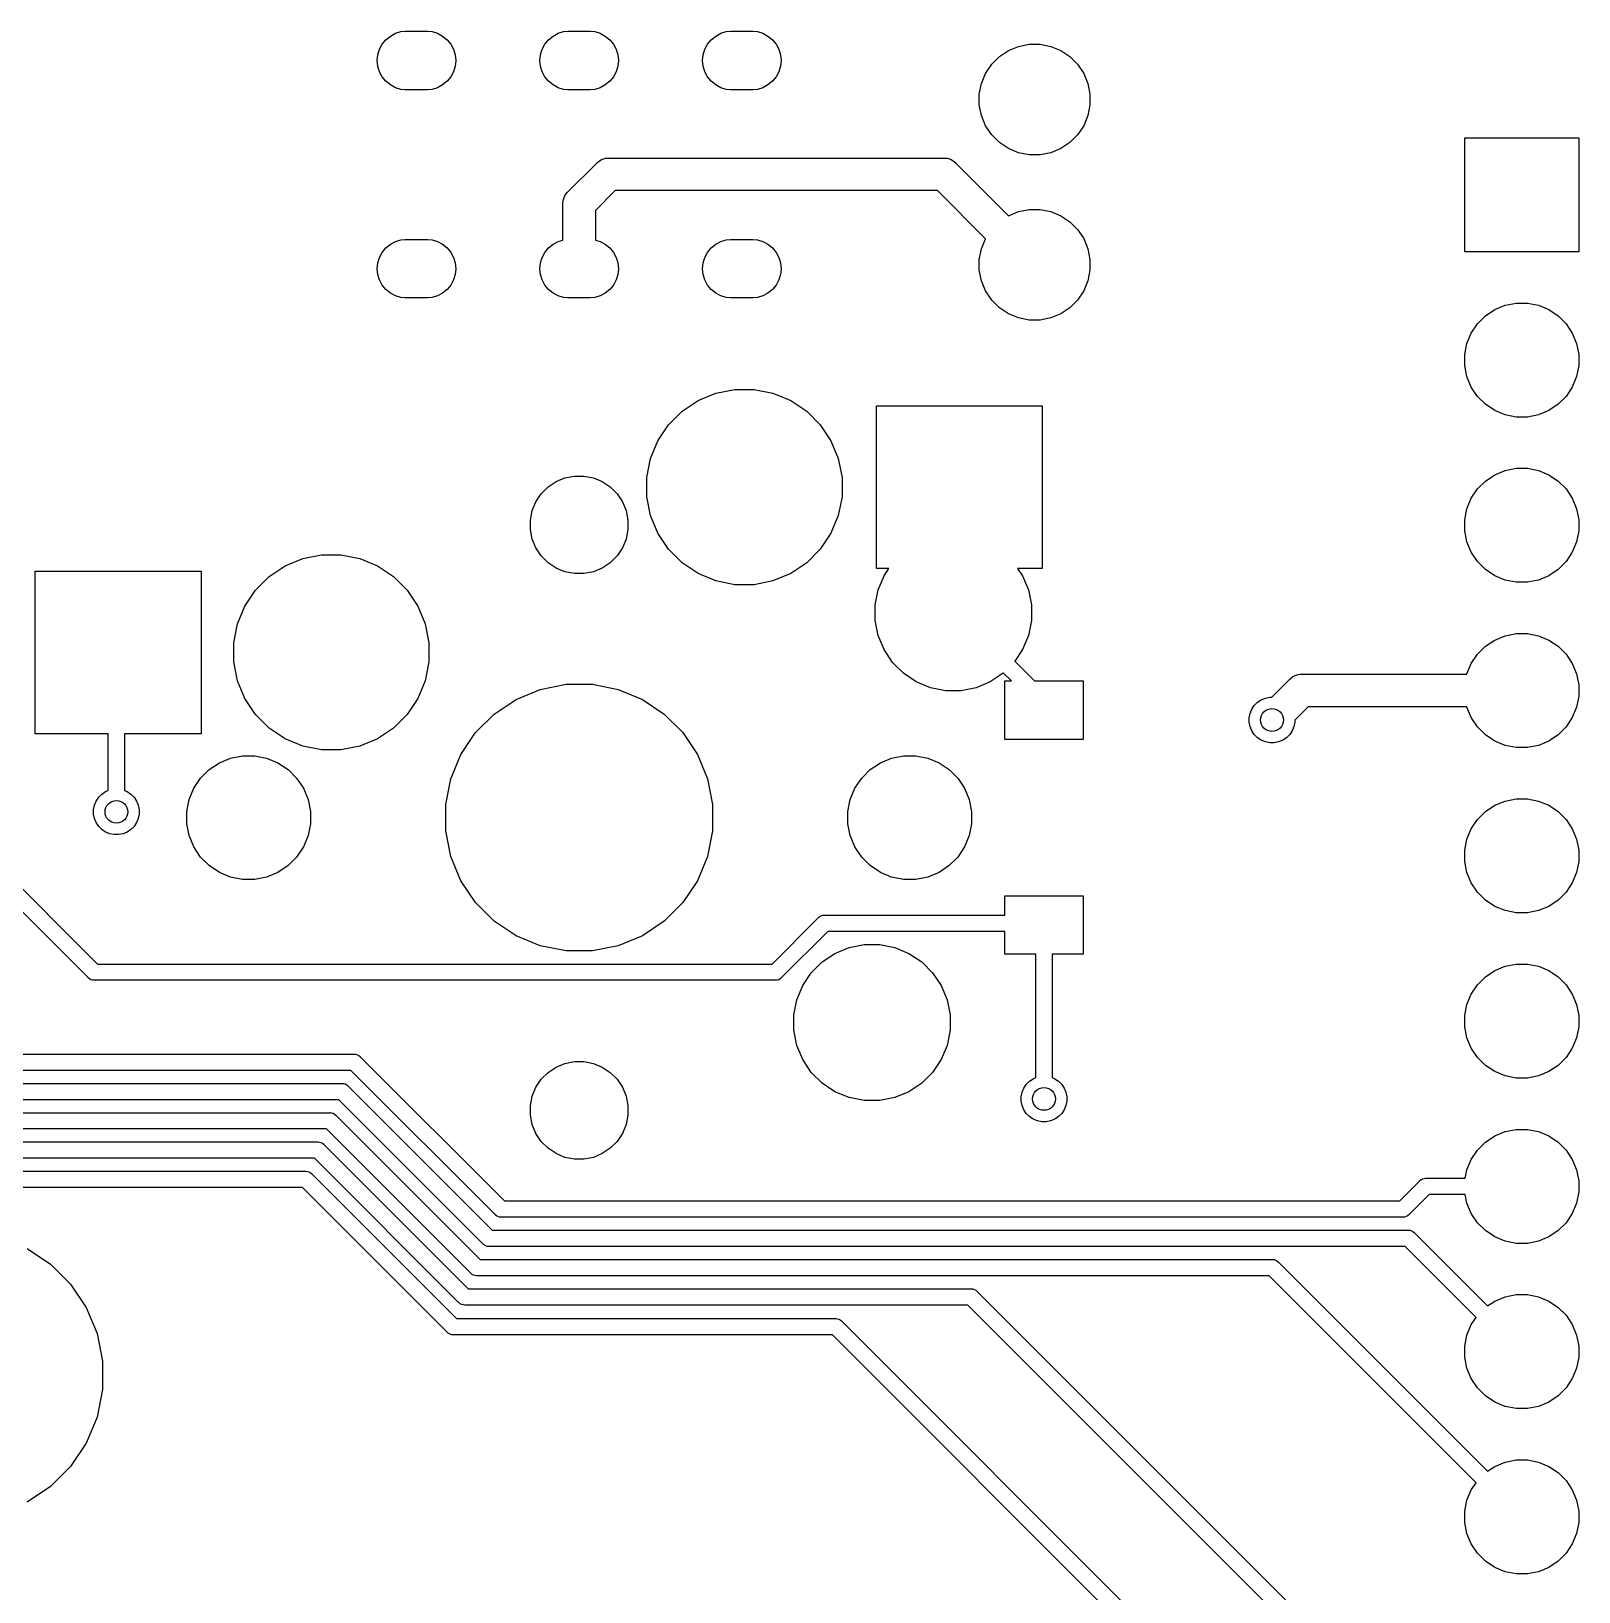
# Model space of a CAD drawing. Extents: x 70 to 347, y -163 to -55.
# Drawn here: x 305.08 to 328.86, y -79.28 to -55.3 of the extents above; entities that cross this region are included whole.
import ezdxf

# ---------------------------------------------------------------- set-up
doc = ezdxf.new("R2010")
doc.units = 0
doc.layers.add('BLACK', color=7, linetype='CONTINUOUS')

msp = doc.modelspace()

# ---------------------------------------------------------------- linework, layer by layer
at = {"layer": 'BLACK', "linetype": 'CONTINUOUS'}
for p, q in [((310.527, -55.4303), (310.595, -55.374)), ((310.595, -55.374), (310.673, -55.3322)), ((310.673, -55.3322), (310.758, -55.3065)), ((310.758, -55.3065), (310.824, -55.3)), ((310.824, -55.3), (311.168, -55.3)), ((311.168, -55.3), (311.235, -55.3065)), ((311.235, -55.3065), (311.319, -55.3322)), ((311.319, -55.3322), (311.398, -55.374)), ((311.398, -55.374), (311.466, -55.4303)), ((313.027, -55.4303), (313.095, -55.374)), ((313.095, -55.374), (313.173, -55.3322)), ((313.173, -55.3322), (313.258, -55.3065)), ((313.258, -55.3065), (313.324, -55.3)), ((313.324, -55.3), (313.668, -55.3)), ((313.668, -55.3), (313.735, -55.3065)), ((313.735, -55.3065), (313.819, -55.3322)), ((313.819, -55.3322), (313.898, -55.374)), ((313.898, -55.374), (313.966, -55.4303)), ((315.527, -55.4303), (315.595, -55.374)), ((315.595, -55.374), (315.673, -55.3322)), ((315.673, -55.3322), (315.758, -55.3065)), ((315.758, -55.3065), (315.824, -55.3)), ((315.824, -55.3), (316.168, -55.3)), ((316.168, -55.3), (316.235, -55.3065)), ((316.235, -55.3065), (316.319, -55.3322)), ((316.319, -55.3322), (316.398, -55.374)), ((316.398, -55.374), (316.466, -55.4303)), ((310.403, -55.6618), (310.429, -55.577)), ((310.429, -55.577), (310.47, -55.4988)), ((310.47, -55.4988), (310.527, -55.4303)), ((311.466, -55.4303), (311.522, -55.4988)), ((311.522, -55.4988), (311.564, -55.577)), ((311.564, -55.577), (311.59, -55.6618)), ((312.903, -55.6618), (312.929, -55.577)), ((312.929, -55.577), (312.97, -55.4988)), ((312.97, -55.4988), (313.027, -55.4303)), ((313.966, -55.4303), (314.022, -55.4988)), ((314.022, -55.4988), (314.064, -55.577)), ((314.064, -55.577), (314.09, -55.6618)), ((315.403, -55.6618), (315.429, -55.577)), ((315.429, -55.577), (315.47, -55.4988)), ((315.47, -55.4988), (315.527, -55.4303)), ((316.466, -55.4303), (316.522, -55.4988)), ((316.522, -55.4988), (316.564, -55.577)), ((316.564, -55.577), (316.59, -55.6618)), ((319.955, -55.6898), (320.094, -55.5967)), ((320.094, -55.5967), (320.248, -55.5327)), ((320.248, -55.5327), (320.413, -55.5)), ((320.413, -55.5), (320.58, -55.5)), ((320.58, -55.5), (320.744, -55.5327)), ((320.744, -55.5327), (320.899, -55.5967)), ((320.899, -55.5967), (321.038, -55.6898)), ((310.394, -55.75), (310.403, -55.6618)), ((310.403, -55.8382), (310.394, -55.75)), ((310.429, -55.923), (310.403, -55.8382)), ((311.59, -55.8382), (311.564, -55.923)), ((311.59, -55.6618), (311.599, -55.75)), ((311.599, -55.75), (311.59, -55.8382)), ((312.894, -55.75), (312.903, -55.6618)), ((312.903, -55.8382), (312.894, -55.75)), ((312.929, -55.923), (312.903, -55.8382)), ((314.09, -55.8382), (314.064, -55.923)), ((314.09, -55.6618), (314.099, -55.75)), ((314.099, -55.75), (314.09, -55.8382)), ((315.394, -55.75), (315.403, -55.6618)), ((315.403, -55.8382), (315.394, -55.75)), ((315.429, -55.923), (315.403, -55.8382)), ((316.59, -55.8382), (316.564, -55.923)), ((316.59, -55.6618), (316.599, -55.75)), ((316.599, -55.75), (316.59, -55.8382)), ((319.743, -55.9474), (319.836, -55.8082)), ((319.836, -55.8082), (319.955, -55.6898)), ((321.038, -55.6898), (321.157, -55.8082)), ((321.157, -55.8082), (321.25, -55.9474)), ((310.47, -56.0012), (310.429, -55.923)), ((310.527, -56.0697), (310.47, -56.0012)), ((310.595, -56.126), (310.527, -56.0697)), ((311.466, -56.0697), (311.398, -56.126)), ((311.522, -56.0012), (311.466, -56.0697)), ((311.564, -55.923), (311.522, -56.0012)), ((312.97, -56.0012), (312.929, -55.923)), ((313.027, -56.0697), (312.97, -56.0012)), ((313.095, -56.126), (313.027, -56.0697)), ((313.966, -56.0697), (313.898, -56.126)), ((314.022, -56.0012), (313.966, -56.0697)), ((314.064, -55.923), (314.022, -56.0012)), ((315.47, -56.0012), (315.429, -55.923)), ((315.527, -56.0697), (315.47, -56.0012)), ((315.595, -56.126), (315.527, -56.0697)), ((316.466, -56.0697), (316.398, -56.126)), ((316.522, -56.0012), (316.466, -56.0697)), ((316.564, -55.923), (316.522, -56.0012)), ((319.646, -56.2663), (319.679, -56.1021)), ((319.679, -56.1021), (319.743, -55.9474)), ((321.25, -55.9474), (321.314, -56.1021)), ((321.314, -56.1021), (321.346, -56.2663)), ((310.673, -56.1678), (310.595, -56.126)), ((310.758, -56.1935), (310.673, -56.1678)), ((310.824, -56.2), (310.758, -56.1935)), ((311.168, -56.2), (310.824, -56.2)), ((311.235, -56.1935), (311.168, -56.2)), ((311.319, -56.1678), (311.235, -56.1935)), ((311.398, -56.126), (311.319, -56.1678)), ((313.173, -56.1678), (313.095, -56.126)), ((313.258, -56.1935), (313.173, -56.1678)), ((313.324, -56.2), (313.258, -56.1935)), ((313.668, -56.2), (313.324, -56.2)), ((313.735, -56.1935), (313.668, -56.2)), ((313.819, -56.1678), (313.735, -56.1935)), ((313.898, -56.126), (313.819, -56.1678)), ((315.673, -56.1678), (315.595, -56.126)), ((315.758, -56.1935), (315.673, -56.1678)), ((315.824, -56.2), (315.758, -56.1935)), ((316.168, -56.2), (315.824, -56.2)), ((316.235, -56.1935), (316.168, -56.2)), ((316.319, -56.1678), (316.235, -56.1935)), ((316.398, -56.126), (316.319, -56.1678)), ((319.646, -56.4337), (319.646, -56.2663)), ((321.346, -56.2663), (321.346, -56.4337)), ((319.679, -56.5979), (319.646, -56.4337)), ((319.743, -56.7526), (319.679, -56.5979)), ((321.314, -56.5979), (321.25, -56.7526)), ((321.346, -56.4337), (321.314, -56.5979)), ((319.836, -56.8918), (319.743, -56.7526)), ((321.25, -56.7526), (321.157, -56.8918)), ((319.955, -57.0102), (319.836, -56.8918)), ((320.094, -57.1033), (319.955, -57.0102)), ((321.038, -57.0102), (320.899, -57.1033)), ((321.157, -56.8918), (321.038, -57.0102)), ((327.106, -58.69), (327.106, -56.9374)), ((327.106, -56.9374), (328.859, -56.9374)), ((328.859, -56.9374), (328.859, -58.69)), ((313.761, -57.3319), (313.769, -57.3224)), ((313.769, -57.3224), (313.807, -57.2911)), ((313.807, -57.2911), (313.85, -57.2679)), ((313.85, -57.2679), (313.875, -57.2604)), ((313.875, -57.2604), (313.897, -57.2536)), ((313.897, -57.2536), (313.946, -57.2488)), ((313.946, -57.2488), (313.959, -57.25)), ((313.959, -57.25), (319.094, -57.25)), ((319.094, -57.25), (319.106, -57.2488)), ((319.106, -57.2488), (319.119, -57.25)), ((319.119, -57.25), (319.155, -57.2536)), ((319.155, -57.2536), (319.203, -57.2679)), ((319.203, -57.2679), (319.246, -57.2911)), ((319.246, -57.2911), (319.284, -57.3224)), ((319.284, -57.3224), (319.292, -57.3319)), ((320.248, -57.1673), (320.094, -57.1033)), ((320.413, -57.2), (320.248, -57.1673)), ((320.58, -57.2), (320.413, -57.2)), ((320.744, -57.1673), (320.58, -57.2)), ((320.899, -57.1033), (320.744, -57.1673)), ((313.328, -57.7645), (313.761, -57.3319)), ((319.292, -57.3319), (320.096, -58.1359)), ((313.288, -57.8104), (313.319, -57.7724)), ((313.319, -57.7724), (313.328, -57.7645)), ((314.05, -57.75), (313.746, -58.0536)), ((319.003, -57.75), (314.05, -57.75)), ((319.742, -58.4894), (319.003, -57.75)), ((313.245, -57.95), (313.25, -57.901)), ((313.246, -57.9623), (313.245, -57.95)), ((313.246, -58.5101), (313.246, -57.9623)), ((313.25, -57.901), (313.264, -57.8539)), ((313.264, -57.8539), (313.288, -57.8104)), ((320.248, -58.0727), (320.413, -58.04)), ((320.413, -58.04), (320.58, -58.04)), ((320.58, -58.04), (320.744, -58.0727)), ((313.746, -58.0536), (313.746, -58.5101)), ((320.096, -58.1359), (320.248, -58.0727)), ((320.744, -58.0727), (320.899, -58.1367)), ((320.899, -58.1367), (321.038, -58.2298)), ((321.038, -58.2298), (321.157, -58.3482)), ((310.673, -58.5322), (310.758, -58.5065)), ((310.758, -58.5065), (310.824, -58.5)), ((310.824, -58.5), (311.168, -58.5)), ((311.168, -58.5), (311.235, -58.5065)), ((311.235, -58.5065), (311.319, -58.5322)), ((313.173, -58.5322), (313.246, -58.5101)), ((313.746, -58.5101), (313.819, -58.5322)), ((315.673, -58.5322), (315.758, -58.5065)), ((315.758, -58.5065), (315.824, -58.5)), ((315.824, -58.5), (316.168, -58.5)), ((316.168, -58.5), (316.235, -58.5065)), ((316.235, -58.5065), (316.319, -58.5322)), ((319.679, -58.6421), (319.742, -58.4894)), ((321.157, -58.3482), (321.25, -58.4874)), ((321.25, -58.4874), (321.314, -58.6421)), ((310.429, -58.777), (310.47, -58.6988)), ((310.47, -58.6988), (310.527, -58.6303)), ((310.527, -58.6303), (310.595, -58.574)), ((310.595, -58.574), (310.673, -58.5322)), ((311.319, -58.5322), (311.398, -58.574)), ((311.398, -58.574), (311.466, -58.6303)), ((311.466, -58.6303), (311.522, -58.6988)), ((311.522, -58.6988), (311.564, -58.777)), ((312.929, -58.777), (312.97, -58.6988)), ((312.97, -58.6988), (313.027, -58.6303)), ((313.027, -58.6303), (313.095, -58.574)), ((313.095, -58.574), (313.173, -58.5322)), ((313.819, -58.5322), (313.898, -58.574)), ((313.898, -58.574), (313.966, -58.6303)), ((313.966, -58.6303), (314.022, -58.6988)), ((314.022, -58.6988), (314.064, -58.777)), ((315.429, -58.777), (315.47, -58.6988)), ((315.47, -58.6988), (315.527, -58.6303)), ((315.527, -58.6303), (315.595, -58.574)), ((315.595, -58.574), (315.673, -58.5322)), ((316.319, -58.5322), (316.398, -58.574)), ((316.398, -58.574), (316.466, -58.6303)), ((316.466, -58.6303), (316.522, -58.6988)), ((316.522, -58.6988), (316.564, -58.777)), ((319.646, -58.8063), (319.679, -58.6421)), ((321.314, -58.6421), (321.346, -58.8063)), ((328.859, -58.69), (327.106, -58.69)), ((310.394, -58.95), (310.403, -58.8618)), ((310.403, -59.0382), (310.394, -58.95)), ((310.403, -58.8618), (310.429, -58.777)), ((311.564, -58.777), (311.59, -58.8618)), ((311.59, -58.8618), (311.599, -58.95)), ((311.599, -58.95), (311.59, -59.0382)), ((312.894, -58.95), (312.903, -58.8618)), ((312.903, -59.0382), (312.894, -58.95)), ((312.903, -58.8618), (312.929, -58.777)), ((314.064, -58.777), (314.09, -58.8618)), ((314.09, -58.8618), (314.099, -58.95)), ((314.099, -58.95), (314.09, -59.0382)), ((315.394, -58.95), (315.403, -58.8618)), ((315.403, -59.0382), (315.394, -58.95)), ((315.403, -58.8618), (315.429, -58.777)), ((316.564, -58.777), (316.59, -58.8618)), ((316.59, -58.8618), (316.599, -58.95)), ((316.599, -58.95), (316.59, -59.0382)), ((319.646, -58.9737), (319.646, -58.8063)), ((319.679, -59.1379), (319.646, -58.9737)), ((321.346, -58.9737), (321.314, -59.1379)), ((321.346, -58.8063), (321.346, -58.9737)), ((310.429, -59.123), (310.403, -59.0382)), ((310.47, -59.2012), (310.429, -59.123)), ((310.527, -59.2697), (310.47, -59.2012)), ((311.522, -59.2012), (311.466, -59.2697)), ((311.564, -59.123), (311.522, -59.2012)), ((311.59, -59.0382), (311.564, -59.123)), ((312.929, -59.123), (312.903, -59.0382)), ((312.97, -59.2012), (312.929, -59.123)), ((313.027, -59.2697), (312.97, -59.2012)), ((314.022, -59.2012), (313.966, -59.2697)), ((314.064, -59.123), (314.022, -59.2012)), ((314.09, -59.0382), (314.064, -59.123)), ((315.429, -59.123), (315.403, -59.0382)), ((315.47, -59.2012), (315.429, -59.123)), ((315.527, -59.2697), (315.47, -59.2012)), ((316.522, -59.2012), (316.466, -59.2697)), ((316.564, -59.123), (316.522, -59.2012)), ((316.59, -59.0382), (316.564, -59.123)), ((319.743, -59.2926), (319.679, -59.1379)), ((321.314, -59.1379), (321.25, -59.2926)), ((310.595, -59.326), (310.527, -59.2697)), ((310.673, -59.3678), (310.595, -59.326)), ((310.758, -59.3935), (310.673, -59.3678)), ((310.824, -59.4), (310.758, -59.3935)), ((311.168, -59.4), (310.824, -59.4)), ((311.235, -59.3935), (311.168, -59.4)), ((311.319, -59.3678), (311.235, -59.3935)), ((311.398, -59.326), (311.319, -59.3678)), ((311.466, -59.2697), (311.398, -59.326)), ((313.095, -59.326), (313.027, -59.2697)), ((313.173, -59.3678), (313.095, -59.326)), ((313.258, -59.3935), (313.173, -59.3678)), ((313.324, -59.4), (313.258, -59.3935)), ((313.668, -59.4), (313.324, -59.4)), ((313.735, -59.3935), (313.668, -59.4)), ((313.819, -59.3678), (313.735, -59.3935)), ((313.898, -59.326), (313.819, -59.3678)), ((313.966, -59.2697), (313.898, -59.326)), ((315.595, -59.326), (315.527, -59.2697)), ((315.673, -59.3678), (315.595, -59.326)), ((315.758, -59.3935), (315.673, -59.3678)), ((315.824, -59.4), (315.758, -59.3935)), ((316.168, -59.4), (315.824, -59.4)), ((316.235, -59.3935), (316.168, -59.4)), ((316.319, -59.3678), (316.235, -59.3935)), ((316.398, -59.326), (316.319, -59.3678)), ((316.466, -59.2697), (316.398, -59.326)), ((319.836, -59.4318), (319.743, -59.2926)), ((319.955, -59.5502), (319.836, -59.4318)), ((321.157, -59.4318), (321.038, -59.5502)), ((321.25, -59.2926), (321.157, -59.4318)), ((327.727, -59.5111), (327.896, -59.4774)), ((327.896, -59.4774), (328.069, -59.4774)), ((328.069, -59.4774), (328.238, -59.5111)), ((320.094, -59.6433), (319.955, -59.5502)), ((320.248, -59.7073), (320.094, -59.6433)), ((320.413, -59.74), (320.248, -59.7073)), ((320.744, -59.7073), (320.58, -59.74)), ((320.899, -59.6433), (320.744, -59.7073)), ((321.038, -59.5502), (320.899, -59.6433)), ((327.302, -59.7951), (327.424, -59.673)), ((327.424, -59.673), (327.568, -59.5771)), ((327.568, -59.5771), (327.727, -59.5111)), ((328.238, -59.5111), (328.398, -59.5771)), ((328.398, -59.5771), (328.541, -59.673)), ((328.541, -59.673), (328.663, -59.7951)), ((320.58, -59.74), (320.413, -59.74)), ((327.14, -60.0981), (327.206, -59.9386)), ((327.206, -59.9386), (327.302, -59.7951)), ((328.663, -59.7951), (328.759, -59.9386)), ((328.759, -59.9386), (328.825, -60.0981)), ((327.106, -60.2674), (327.14, -60.0981)), ((328.825, -60.0981), (328.859, -60.2674)), ((327.106, -60.44), (327.106, -60.2674)), ((327.14, -60.6093), (327.106, -60.44)), ((328.859, -60.44), (328.825, -60.6093)), ((328.859, -60.2674), (328.859, -60.44)), ((327.206, -60.7688), (327.14, -60.6093)), ((328.825, -60.6093), (328.759, -60.7688)), ((315.326, -60.9769), (315.599, -60.8638)), ((315.599, -60.8638), (315.889, -60.8062)), ((315.889, -60.8062), (316.184, -60.8062)), ((316.184, -60.8062), (316.474, -60.8638)), ((316.474, -60.8638), (316.747, -60.9769)), ((327.302, -60.9123), (327.206, -60.7688)), ((327.424, -61.0344), (327.302, -60.9123)), ((328.663, -60.9123), (328.541, -61.0344)), ((328.759, -60.7688), (328.663, -60.9123)), ((314.871, -61.35), (315.08, -61.1411)), ((315.08, -61.1411), (315.326, -60.9769)), ((316.747, -60.9769), (316.993, -61.1411)), ((316.993, -61.1411), (317.202, -61.35)), ((318.064, -63.5562), (318.064, -61.0562)), ((318.064, -61.0562), (320.614, -61.0562)), ((320.614, -61.0562), (320.614, -63.5562)), ((327.568, -61.1303), (327.424, -61.0344)), ((327.727, -61.1963), (327.568, -61.1303)), ((328.398, -61.1303), (328.238, -61.1963)), ((328.541, -61.0344), (328.398, -61.1303)), ((314.707, -61.5957), (314.871, -61.35)), ((317.202, -61.35), (317.366, -61.5957)), ((327.896, -61.23), (327.727, -61.1963)), ((328.069, -61.23), (327.896, -61.23)), ((328.238, -61.1963), (328.069, -61.23)), ((314.594, -61.8687), (314.707, -61.5957)), ((317.366, -61.5957), (317.479, -61.8687)), ((314.537, -62.1585), (314.594, -61.8687)), ((317.479, -61.8687), (317.537, -62.1585)), ((327.424, -62.213), (327.568, -62.1171)), ((327.568, -62.1171), (327.727, -62.0511)), ((327.727, -62.0511), (327.896, -62.0174)), ((327.896, -62.0174), (328.069, -62.0174)), ((328.069, -62.0174), (328.238, -62.0511)), ((328.238, -62.0511), (328.398, -62.1171)), ((328.398, -62.1171), (328.541, -62.213)), ((312.914, -62.4081), (313.018, -62.3036)), ((313.018, -62.3036), (313.141, -62.2216)), ((313.141, -62.2216), (313.278, -62.165)), ((313.278, -62.165), (313.423, -62.1362)), ((313.423, -62.1362), (313.57, -62.1362)), ((313.57, -62.1362), (313.715, -62.165)), ((313.715, -62.165), (313.852, -62.2216)), ((313.852, -62.2216), (313.975, -62.3036)), ((313.975, -62.3036), (314.079, -62.4081)), ((314.537, -62.4539), (314.537, -62.1585)), ((317.537, -62.1585), (317.537, -62.4539)), ((327.206, -62.4786), (327.302, -62.3351)), ((327.302, -62.3351), (327.424, -62.213)), ((328.541, -62.213), (328.663, -62.3351)), ((328.663, -62.3351), (328.759, -62.4786)), ((312.775, -62.6674), (312.832, -62.5309)), ((312.832, -62.5309), (312.914, -62.4081)), ((314.079, -62.4081), (314.161, -62.5309)), ((314.161, -62.5309), (314.218, -62.6674)), ((314.594, -62.7437), (314.537, -62.4539)), ((317.537, -62.4539), (317.479, -62.7437)), ((327.14, -62.6381), (327.206, -62.4786)), ((328.759, -62.4786), (328.825, -62.6381)), ((312.747, -62.8123), (312.775, -62.6674)), ((312.747, -62.9601), (312.747, -62.8123)), ((314.218, -62.6674), (314.247, -62.8123)), ((314.247, -62.8123), (314.247, -62.9601)), ((314.707, -63.0167), (314.594, -62.7437)), ((317.479, -62.7437), (317.366, -63.0167)), ((327.106, -62.8074), (327.14, -62.6381)), ((327.106, -62.98), (327.106, -62.8074)), ((328.825, -62.6381), (328.859, -62.8074)), ((328.859, -62.8074), (328.859, -62.98)), ((312.775, -63.105), (312.747, -62.9601)), ((314.247, -62.9601), (314.218, -63.105)), ((314.871, -63.2624), (314.707, -63.0167)), ((317.366, -63.0167), (317.202, -63.2624)), ((327.14, -63.1493), (327.106, -62.98)), ((328.859, -62.98), (328.825, -63.1493)), ((312.832, -63.2415), (312.775, -63.105)), ((312.914, -63.3643), (312.832, -63.2415)), ((314.161, -63.2415), (314.079, -63.3643)), ((314.218, -63.105), (314.161, -63.2415)), ((315.08, -63.4713), (314.871, -63.2624)), ((317.202, -63.2624), (316.993, -63.4713)), ((327.206, -63.3088), (327.14, -63.1493)), ((327.302, -63.4523), (327.206, -63.3088)), ((328.759, -63.3088), (328.663, -63.4523)), ((328.825, -63.1493), (328.759, -63.3088)), ((308.73, -63.6811), (308.976, -63.5169)), ((308.976, -63.5169), (309.249, -63.4038)), ((309.249, -63.4038), (309.539, -63.3462)), ((309.539, -63.3462), (309.834, -63.3462)), ((309.834, -63.3462), (310.124, -63.4038)), ((310.124, -63.4038), (310.397, -63.5169)), ((310.397, -63.5169), (310.643, -63.6811)), ((313.018, -63.4688), (312.914, -63.3643)), ((313.141, -63.5508), (313.018, -63.4688)), ((313.278, -63.6074), (313.141, -63.5508)), ((313.852, -63.5508), (313.715, -63.6074)), ((313.975, -63.4688), (313.852, -63.5508)), ((314.079, -63.3643), (313.975, -63.4688)), ((315.326, -63.6355), (315.08, -63.4713)), ((316.993, -63.4713), (316.747, -63.6355)), ((318.258, -63.5562), (318.064, -63.5562)), ((318.183, -63.6678), (318.258, -63.5562)), ((320.614, -63.5562), (320.235, -63.5562)), ((320.235, -63.5562), (320.31, -63.6678)), ((327.424, -63.5744), (327.302, -63.4523)), ((328.663, -63.4523), (328.541, -63.5744)), ((305.137, -66.0962), (305.137, -63.5962)), ((305.137, -63.5962), (307.687, -63.5962)), ((307.687, -63.5962), (307.687, -66.0962)), ((308.521, -63.89), (308.73, -63.6811)), ((310.643, -63.6811), (310.852, -63.89)), ((313.423, -63.6362), (313.278, -63.6074)), ((313.57, -63.6362), (313.423, -63.6362)), ((313.715, -63.6074), (313.57, -63.6362)), ((315.599, -63.7486), (315.326, -63.6355)), ((315.889, -63.8062), (315.599, -63.7486)), ((316.474, -63.7486), (316.184, -63.8062)), ((316.747, -63.6355), (316.474, -63.7486)), ((318.093, -63.8862), (318.183, -63.6678)), ((320.31, -63.6678), (320.4, -63.8862)), ((327.568, -63.6703), (327.424, -63.5744)), ((327.727, -63.7363), (327.568, -63.6703)), ((327.896, -63.77), (327.727, -63.7363)), ((328.069, -63.77), (327.896, -63.77)), ((328.238, -63.7363), (328.069, -63.77)), ((328.398, -63.6703), (328.238, -63.7363)), ((328.541, -63.5744), (328.398, -63.6703)), ((308.357, -64.1357), (308.521, -63.89)), ((310.852, -63.89), (311.016, -64.1357)), ((316.184, -63.8062), (315.889, -63.8062)), ((318.047, -64.118), (318.093, -63.8862)), ((320.4, -63.8862), (320.447, -64.118)), ((308.244, -64.4087), (308.357, -64.1357)), ((311.016, -64.1357), (311.129, -64.4087)), ((318.047, -64.3544), (318.047, -64.118)), ((320.447, -64.118), (320.447, -64.3544)), ((308.187, -64.6985), (308.244, -64.4087)), ((311.129, -64.4087), (311.187, -64.6985)), ((318.093, -64.5862), (318.047, -64.3544)), ((320.447, -64.3544), (320.4, -64.5862)), ((308.187, -64.9939), (308.187, -64.6985)), ((311.187, -64.6985), (311.187, -64.9939)), ((318.183, -64.8046), (318.093, -64.5862)), ((320.4, -64.5862), (320.31, -64.8046)), ((327.302, -64.8751), (327.424, -64.753)), ((327.424, -64.753), (327.568, -64.6571)), ((327.568, -64.6571), (327.727, -64.5911)), ((327.727, -64.5911), (327.896, -64.5574)), ((327.896, -64.5574), (328.069, -64.5574)), ((328.069, -64.5574), (328.238, -64.5911)), ((328.238, -64.5911), (328.398, -64.6571)), ((328.398, -64.6571), (328.541, -64.753)), ((328.541, -64.753), (328.663, -64.8751)), ((308.244, -65.2837), (308.187, -64.9939)), ((311.187, -64.9939), (311.129, -65.2837)), ((318.314, -65.0012), (318.183, -64.8046)), ((320.31, -64.8046), (320.19, -64.9841)), ((320.19, -64.9841), (320.492, -65.2862)), ((327.206, -65.0186), (327.302, -64.8751)), ((328.663, -64.8751), (328.759, -65.0186)), ((318.482, -65.1683), (318.314, -65.0012)), ((318.678, -65.2996), (318.482, -65.1683)), ((320.012, -65.1683), (319.815, -65.2996)), ((320.016, -65.1637), (320.012, -65.1683)), ((320.139, -65.2862), (320.016, -65.1637)), ((324.419, -65.2561), (324.457, -65.2248)), ((324.457, -65.2248), (324.5, -65.2016)), ((324.5, -65.2016), (324.548, -65.1873)), ((324.548, -65.1873), (324.584, -65.1837)), ((324.584, -65.1837), (324.597, -65.1825)), ((324.584, -65.1837), (324.584, -65.1837)), ((324.597, -65.1825), (324.609, -65.1837)), ((324.609, -65.1837), (327.139, -65.1837)), ((327.139, -65.1837), (327.14, -65.1781)), ((327.14, -65.1781), (327.206, -65.0186)), ((328.759, -65.0186), (328.825, -65.1781)), ((328.825, -65.1781), (328.859, -65.3474)), ((308.357, -65.5567), (308.244, -65.2837)), ((311.129, -65.2837), (311.016, -65.5567)), ((312.526, -65.5695), (312.899, -65.415)), ((312.899, -65.415), (313.295, -65.3362)), ((313.295, -65.3362), (313.699, -65.3362)), ((313.699, -65.3362), (314.095, -65.415)), ((314.095, -65.415), (314.468, -65.5695)), ((318.897, -65.3901), (318.678, -65.2996)), ((319.128, -65.4362), (318.897, -65.3901)), ((319.365, -65.4362), (319.128, -65.4362)), ((319.597, -65.3901), (319.365, -65.4362)), ((319.815, -65.2996), (319.597, -65.3901)), ((320.04, -66.1862), (320.04, -65.2862)), ((320.04, -65.2862), (320.139, -65.2862)), ((320.492, -65.2862), (321.24, -65.2862)), ((321.24, -65.2862), (321.24, -66.1862)), ((324.14, -65.5362), (324.411, -65.2656)), ((324.411, -65.2656), (324.419, -65.2561)), ((328.859, -65.3474), (328.859, -65.52)), ((308.521, -65.8024), (308.357, -65.5567)), ((311.016, -65.5567), (310.852, -65.8024)), ((312.19, -65.7939), (312.526, -65.5695)), ((314.468, -65.5695), (314.803, -65.7939)), ((323.834, -65.7204), (323.872, -65.6631)), ((323.872, -65.6631), (323.921, -65.6143)), ((323.921, -65.6143), (323.978, -65.576)), ((323.978, -65.576), (324.042, -65.5497)), ((324.042, -65.5497), (324.11, -65.5362)), ((324.11, -65.5362), (324.14, -65.5362)), ((324.7, -65.6837), (324.494, -65.8898)), ((327.139, -65.6837), (324.7, -65.6837)), ((327.14, -65.6893), (327.139, -65.6837)), ((327.206, -65.8488), (327.14, -65.6893)), ((328.825, -65.6893), (328.759, -65.8488)), ((328.859, -65.52), (328.825, -65.6893)), ((308.73, -66.0113), (308.521, -65.8024)), ((310.852, -65.8024), (310.643, -66.0113)), ((311.904, -66.0794), (312.19, -65.7939)), ((314.803, -65.7939), (315.089, -66.0794)), ((323.794, -65.8517), (323.807, -65.7841)), ((323.794, -65.9207), (323.794, -65.8517)), ((323.807, -65.9883), (323.794, -65.9207)), ((323.807, -65.7841), (323.834, -65.7204)), ((324.494, -65.9207), (324.481, -65.9883)), ((324.494, -65.8898), (324.494, -65.9207)), ((327.302, -65.9923), (327.206, -65.8488)), ((328.759, -65.8488), (328.663, -65.9923)), ((306.26, -66.0962), (305.137, -66.0962)), ((306.26, -66.9702), (306.26, -66.0962)), ((307.687, -66.0962), (306.51, -66.0962)), ((306.51, -66.0962), (306.51, -66.9702)), ((308.976, -66.1755), (308.73, -66.0113)), ((309.249, -66.2886), (308.976, -66.1755)), ((310.397, -66.1755), (310.124, -66.2886)), ((310.643, -66.0113), (310.397, -66.1755)), ((311.68, -66.4152), (311.904, -66.0794)), ((315.089, -66.0794), (315.313, -66.4152)), ((321.24, -66.1862), (320.04, -66.1862)), ((323.834, -66.052), (323.807, -65.9883)), ((323.872, -66.1093), (323.834, -66.052)), ((323.921, -66.1581), (323.872, -66.1093)), ((323.978, -66.1964), (323.921, -66.1581)), ((324.042, -66.2228), (323.978, -66.1964)), ((324.31, -66.1964), (324.246, -66.2228)), ((324.367, -66.1581), (324.31, -66.1964)), ((324.416, -66.1093), (324.367, -66.1581)), ((324.454, -66.052), (324.416, -66.1093)), ((324.481, -65.9883), (324.454, -66.052)), ((327.424, -66.1144), (327.302, -65.9923)), ((327.568, -66.2103), (327.424, -66.1144)), ((328.541, -66.1144), (328.398, -66.2103)), ((328.663, -65.9923), (328.541, -66.1144)), ((308.139, -66.4727), (308.323, -66.4362)), ((308.323, -66.4362), (308.51, -66.4362)), ((308.51, -66.4362), (308.694, -66.4727)), ((309.539, -66.3462), (309.249, -66.2886)), ((309.834, -66.3462), (309.539, -66.3462)), ((310.124, -66.2886), (309.834, -66.3462)), ((311.525, -66.7882), (311.68, -66.4152)), ((315.313, -66.4152), (315.468, -66.7882)), ((318.299, -66.4727), (318.483, -66.4362)), ((318.483, -66.4362), (318.67, -66.4362)), ((318.67, -66.4362), (318.854, -66.4727)), ((324.11, -66.2362), (324.042, -66.2228)), ((324.178, -66.2362), (324.11, -66.2362)), ((324.246, -66.2228), (324.178, -66.2362)), ((327.727, -66.2763), (327.568, -66.2103)), ((327.896, -66.31), (327.727, -66.2763)), ((328.069, -66.31), (327.896, -66.31)), ((328.238, -66.2763), (328.069, -66.31)), ((328.398, -66.2103), (328.238, -66.2763)), ((307.679, -66.7806), (307.811, -66.6483)), ((307.811, -66.6483), (307.967, -66.5443)), ((307.967, -66.5443), (308.139, -66.4727)), ((308.694, -66.4727), (308.867, -66.5443)), ((308.867, -66.5443), (309.022, -66.6483)), ((309.022, -66.6483), (309.155, -66.7806)), ((317.839, -66.7806), (317.971, -66.6483)), ((317.971, -66.6483), (318.127, -66.5443)), ((318.127, -66.5443), (318.299, -66.4727)), ((318.854, -66.4727), (319.027, -66.5443)), ((319.027, -66.5443), (319.182, -66.6483)), ((319.182, -66.6483), (319.315, -66.7806)), ((307.575, -66.9362), (307.679, -66.7806)), ((309.155, -66.7806), (309.258, -66.9362)), ((311.447, -67.1843), (311.525, -66.7882)), ((315.468, -66.7882), (315.547, -67.1843)), ((317.735, -66.9362), (317.839, -66.7806)), ((319.315, -66.7806), (319.418, -66.9362)), ((303.504, -67.0472), (306.093, -69.6362)), ((306.048, -67.1952), (306.074, -67.1315)), ((306.074, -67.1315), (306.113, -67.0742)), ((306.113, -67.0742), (306.161, -67.0254)), ((306.161, -67.0254), (306.219, -66.9871)), ((306.219, -66.9871), (306.26, -66.9702)), ((306.51, -66.9702), (306.55, -66.9871)), ((306.55, -66.9871), (306.608, -67.0254)), ((306.608, -67.0254), (306.656, -67.0742)), ((306.656, -67.0742), (306.695, -67.1315)), ((306.695, -67.1315), (306.721, -67.1952)), ((307.467, -67.2926), (307.503, -67.1091)), ((307.503, -67.1091), (307.575, -66.9362)), ((309.258, -66.9362), (309.33, -67.1091)), ((309.33, -67.1091), (309.367, -67.2926)), ((317.627, -67.2926), (317.663, -67.1091)), ((317.663, -67.1091), (317.735, -66.9362)), ((319.418, -66.9362), (319.49, -67.1091)), ((319.49, -67.1091), (319.527, -67.2926)), ((327.568, -67.1971), (327.727, -67.1311)), ((327.727, -67.1311), (327.896, -67.0974)), ((327.896, -67.0974), (328.069, -67.0974)), ((328.069, -67.0974), (328.238, -67.1311)), ((328.238, -67.1311), (328.398, -67.1971)), ((305.949, -69.8453), (303.36, -67.2562)), ((306.035, -67.2628), (306.048, -67.1952)), ((306.035, -67.3318), (306.035, -67.2628)), ((306.048, -67.3994), (306.035, -67.3318)), ((306.721, -67.1952), (306.735, -67.2628)), ((306.735, -67.3318), (306.721, -67.3994)), ((306.735, -67.2628), (306.735, -67.3318)), ((307.467, -67.4798), (307.467, -67.2926)), ((309.367, -67.2926), (309.367, -67.4798)), ((311.447, -67.5881), (311.447, -67.1843)), ((315.547, -67.1843), (315.547, -67.5881)), ((317.627, -67.4798), (317.627, -67.2926)), ((319.527, -67.2926), (319.527, -67.4798)), ((327.302, -67.4151), (327.424, -67.293)), ((327.424, -67.293), (327.568, -67.1971)), ((328.398, -67.1971), (328.541, -67.293)), ((328.541, -67.293), (328.663, -67.4151)), ((306.074, -67.4631), (306.048, -67.3994)), ((306.113, -67.5204), (306.074, -67.4631)), ((306.161, -67.5692), (306.113, -67.5204)), ((306.219, -67.6075), (306.161, -67.5692)), ((306.283, -67.6339), (306.219, -67.6075)), ((306.35, -67.6473), (306.283, -67.6339)), ((306.487, -67.6339), (306.419, -67.6473)), ((306.55, -67.6075), (306.487, -67.6339)), ((306.608, -67.5692), (306.55, -67.6075)), ((306.656, -67.5204), (306.608, -67.5692)), ((306.695, -67.4631), (306.656, -67.5204)), ((306.721, -67.3994), (306.695, -67.4631)), ((307.503, -67.6633), (307.467, -67.4798)), ((309.367, -67.4798), (309.33, -67.6633)), ((311.525, -67.9842), (311.447, -67.5881)), ((315.547, -67.5881), (315.468, -67.9842)), ((317.663, -67.6633), (317.627, -67.4798)), ((319.527, -67.4798), (319.49, -67.6633)), ((327.14, -67.7181), (327.206, -67.5586)), ((327.206, -67.5586), (327.302, -67.4151)), ((328.663, -67.4151), (328.759, -67.5586)), ((328.759, -67.5586), (328.825, -67.7181)), ((306.419, -67.6473), (306.35, -67.6473)), ((307.575, -67.8362), (307.503, -67.6633)), ((307.679, -67.9918), (307.575, -67.8362)), ((309.258, -67.8362), (309.155, -67.9918)), ((309.33, -67.6633), (309.258, -67.8362)), ((317.735, -67.8362), (317.663, -67.6633)), ((317.839, -67.9918), (317.735, -67.8362)), ((319.418, -67.8362), (319.315, -67.9918)), ((319.49, -67.6633), (319.418, -67.8362)), ((327.106, -67.8874), (327.14, -67.7181)), ((328.825, -67.7181), (328.859, -67.8874)), ((307.811, -68.1241), (307.679, -67.9918)), ((309.155, -67.9918), (309.022, -68.1241)), ((311.68, -68.3572), (311.525, -67.9842)), ((315.468, -67.9842), (315.313, -68.3572)), ((317.971, -68.1241), (317.839, -67.9918)), ((319.315, -67.9918), (319.182, -68.1241)), ((327.106, -68.06), (327.106, -67.8874)), ((327.14, -68.2293), (327.106, -68.06)), ((328.859, -68.06), (328.825, -68.2293)), ((328.859, -67.8874), (328.859, -68.06)), ((307.967, -68.2281), (307.811, -68.1241)), ((308.139, -68.2997), (307.967, -68.2281)), ((308.323, -68.3362), (308.139, -68.2997)), ((308.51, -68.3362), (308.323, -68.3362)), ((308.694, -68.2997), (308.51, -68.3362)), ((308.867, -68.2281), (308.694, -68.2997)), ((309.022, -68.1241), (308.867, -68.2281)), ((318.127, -68.2281), (317.971, -68.1241)), ((318.299, -68.2997), (318.127, -68.2281)), ((318.483, -68.3362), (318.299, -68.2997)), ((318.67, -68.3362), (318.483, -68.3362)), ((318.854, -68.2997), (318.67, -68.3362)), ((319.027, -68.2281), (318.854, -68.2997)), ((319.182, -68.1241), (319.027, -68.2281)), ((327.206, -68.3888), (327.14, -68.2293)), ((328.825, -68.2293), (328.759, -68.3888)), ((311.904, -68.693), (311.68, -68.3572)), ((315.313, -68.3572), (315.089, -68.693)), ((320.04, -68.8862), (320.04, -68.5862)), ((320.04, -68.5862), (321.24, -68.5862)), ((321.24, -68.5862), (321.24, -69.4862)), ((327.302, -68.5323), (327.206, -68.3888)), ((327.424, -68.6544), (327.302, -68.5323)), ((328.663, -68.5323), (328.541, -68.6544)), ((328.759, -68.3888), (328.663, -68.5323)), ((312.19, -68.9785), (311.904, -68.693)), ((315.089, -68.693), (314.803, -68.9785)), ((327.568, -68.7503), (327.424, -68.6544)), ((327.727, -68.8163), (327.568, -68.7503)), ((327.896, -68.85), (327.727, -68.8163)), ((328.238, -68.8163), (328.069, -68.85)), ((328.398, -68.7503), (328.238, -68.8163)), ((328.541, -68.6544), (328.398, -68.7503)), ((312.526, -69.2029), (312.19, -68.9785)), ((314.803, -68.9785), (314.468, -69.2029)), ((316.463, -69.6362), (317.172, -68.9271)), ((317.172, -68.9271), (317.176, -68.9224)), ((317.176, -68.9224), (317.183, -68.9162)), ((317.183, -68.9162), (317.195, -68.9068)), ((317.195, -68.9068), (317.217, -68.8952)), ((317.217, -68.8952), (317.24, -68.888)), ((317.24, -68.888), (317.258, -68.8862)), ((317.258, -68.8862), (317.265, -68.8856)), ((317.258, -68.8862), (317.258, -68.8862)), ((317.265, -68.8856), (317.271, -68.8862)), ((317.271, -68.8862), (320.04, -68.8862)), ((328.069, -68.85), (327.896, -68.85)), ((312.899, -69.3574), (312.526, -69.2029)), ((314.468, -69.2029), (314.095, -69.3574)), ((317.316, -69.1362), (316.607, -69.8452)), ((320.04, -69.1362), (317.316, -69.1362)), ((320.04, -69.4862), (320.04, -69.1362)), ((313.295, -69.4362), (312.899, -69.3574)), ((313.699, -69.4362), (313.295, -69.4362)), ((314.095, -69.3574), (313.699, -69.4362)), ((317.232, -69.6041), (317.428, -69.4728)), ((317.428, -69.4728), (317.647, -69.3823)), ((317.647, -69.3823), (317.878, -69.3362)), ((317.878, -69.3362), (318.115, -69.3362)), ((318.115, -69.3362), (318.347, -69.3823)), ((318.347, -69.3823), (318.565, -69.4728)), ((318.565, -69.4728), (318.762, -69.6041)), ((320.515, -69.4862), (320.04, -69.4862)), ((320.515, -71.3826), (320.515, -69.4862)), ((321.24, -69.4862), (320.765, -69.4862)), ((320.765, -69.4862), (320.765, -71.3826)), ((306.093, -69.6362), (316.463, -69.6362)), ((316.933, -69.9678), (317.064, -69.7712)), ((317.064, -69.7712), (317.232, -69.6041)), ((318.762, -69.6041), (318.929, -69.7712)), ((318.929, -69.7712), (319.06, -69.9678)), ((327.424, -69.833), (327.568, -69.7371)), ((327.568, -69.7371), (327.727, -69.6711)), ((327.727, -69.6711), (327.896, -69.6374)), ((327.896, -69.6374), (328.069, -69.6374)), ((328.069, -69.6374), (328.238, -69.6711)), ((328.238, -69.6711), (328.398, -69.7371)), ((328.398, -69.7371), (328.541, -69.833)), ((305.953, -69.85), (305.949, -69.8453)), ((305.958, -69.8539), (305.953, -69.85)), ((305.972, -69.8656), (305.958, -69.8539)), ((305.994, -69.8772), (305.972, -69.8656)), ((306.017, -69.8844), (305.994, -69.8772)), ((306.035, -69.8862), (306.017, -69.8844)), ((306.042, -69.8868), (306.035, -69.8862)), ((306.035, -69.8862), (306.035, -69.8862)), ((306.048, -69.8862), (306.042, -69.8868)), ((316.508, -69.8862), (306.048, -69.8862)), ((316.515, -69.8868), (316.508, -69.8862)), ((316.521, -69.8862), (316.515, -69.8868)), ((316.539, -69.8844), (316.521, -69.8862)), ((316.521, -69.8862), (316.521, -69.8862)), ((316.563, -69.8772), (316.539, -69.8844)), ((316.584, -69.8656), (316.563, -69.8772)), ((316.603, -69.85), (316.584, -69.8656)), ((316.607, -69.8452), (316.603, -69.85)), ((316.843, -70.1862), (316.933, -69.9678)), ((319.06, -69.9678), (319.15, -70.1862)), ((327.206, -70.0986), (327.302, -69.9551)), ((327.302, -69.9551), (327.424, -69.833)), ((328.541, -69.833), (328.663, -69.9551)), ((328.663, -69.9551), (328.759, -70.0986)), ((316.797, -70.418), (316.843, -70.1862)), ((319.15, -70.1862), (319.197, -70.418)), ((327.106, -70.4274), (327.14, -70.2581)), ((327.14, -70.2581), (327.206, -70.0986)), ((328.759, -70.0986), (328.825, -70.2581)), ((328.825, -70.2581), (328.859, -70.4274)), ((316.797, -70.6544), (316.797, -70.418)), ((319.197, -70.418), (319.197, -70.6544)), ((327.106, -70.6), (327.106, -70.4274)), ((328.859, -70.4274), (328.859, -70.6)), ((316.843, -70.8862), (316.797, -70.6544)), ((319.197, -70.6544), (319.15, -70.8862)), ((327.14, -70.7693), (327.106, -70.6)), ((328.859, -70.6), (328.825, -70.7693)), ((316.933, -71.1046), (316.843, -70.8862)), ((319.15, -70.8862), (319.06, -71.1046)), ((327.206, -70.9288), (327.14, -70.7693)), ((327.302, -71.0723), (327.206, -70.9288)), ((328.759, -70.9288), (328.663, -71.0723)), ((328.825, -70.7693), (328.759, -70.9288)), ((298.171, -71.0212), (310.034, -71.0212)), ((310.034, -71.0212), (310.04, -71.0206)), ((310.04, -71.0206), (310.046, -71.0212)), ((310.046, -71.0212), (310.046, -71.0212)), ((310.046, -71.0212), (310.065, -71.023)), ((310.065, -71.023), (310.088, -71.0302)), ((310.088, -71.0302), (310.11, -71.0418)), ((310.11, -71.0418), (310.129, -71.0574)), ((310.129, -71.0574), (310.133, -71.0622)), ((310.133, -71.0622), (312.348, -73.2772)), ((313.018, -71.3036), (313.141, -71.2216)), ((313.141, -71.2216), (313.278, -71.165)), ((313.278, -71.165), (313.423, -71.1362)), ((313.423, -71.1362), (313.57, -71.1362)), ((313.57, -71.1362), (313.715, -71.165)), ((313.715, -71.165), (313.852, -71.2216)), ((313.852, -71.2216), (313.975, -71.3036)), ((317.064, -71.3012), (316.933, -71.1046)), ((319.06, -71.1046), (318.929, -71.3012)), ((327.424, -71.1944), (327.302, -71.0723)), ((327.568, -71.2903), (327.424, -71.1944)), ((328.541, -71.1944), (328.398, -71.2903)), ((328.663, -71.0723), (328.541, -71.1944)), ((309.989, -71.2712), (298.217, -71.2712)), ((298.358, -71.4712), (309.848, -71.4712)), ((309.848, -71.4712), (309.854, -71.4706)), ((309.854, -71.4706), (309.86, -71.4712)), ((309.86, -71.4712), (309.86, -71.4712)), ((309.86, -71.4712), (309.878, -71.473)), ((309.878, -71.473), (309.902, -71.4802)), ((312.204, -73.4862), (309.989, -71.2712)), ((312.832, -71.5309), (312.914, -71.4081)), ((312.914, -71.4081), (313.018, -71.3036)), ((313.975, -71.3036), (314.079, -71.4081)), ((314.079, -71.4081), (314.161, -71.5309)), ((317.232, -71.4683), (317.064, -71.3012)), ((317.428, -71.5996), (317.232, -71.4683)), ((318.762, -71.4683), (318.565, -71.5996)), ((318.929, -71.3012), (318.762, -71.4683)), ((320.368, -71.4866), (320.417, -71.4378)), ((320.417, -71.4378), (320.475, -71.3995)), ((320.475, -71.3995), (320.515, -71.3826)), ((320.765, -71.3826), (320.806, -71.3995)), ((320.806, -71.3995), (320.863, -71.4378)), ((320.863, -71.4378), (320.912, -71.4866)), ((327.727, -71.3563), (327.568, -71.2903)), ((327.896, -71.39), (327.727, -71.3563)), ((328.069, -71.39), (327.896, -71.39)), ((328.238, -71.3563), (328.069, -71.39)), ((328.398, -71.2903), (328.238, -71.3563)), ((309.902, -71.4802), (309.924, -71.4918)), ((309.924, -71.4918), (309.943, -71.5074)), ((309.943, -71.5074), (309.947, -71.5122)), ((309.947, -71.5122), (312.162, -73.7272)), ((312.747, -71.8123), (312.775, -71.6674)), ((312.775, -71.6674), (312.832, -71.5309)), ((314.161, -71.5309), (314.218, -71.6674)), ((314.218, -71.6674), (314.247, -71.8123)), ((317.647, -71.6901), (317.428, -71.5996)), ((317.878, -71.7362), (317.647, -71.6901)), ((318.347, -71.6901), (318.115, -71.7362)), ((318.565, -71.5996), (318.347, -71.6901)), ((320.29, -71.6752), (320.304, -71.6076)), ((320.29, -71.7442), (320.29, -71.6752)), ((320.304, -71.6076), (320.33, -71.5439)), ((320.33, -71.5439), (320.368, -71.4866)), ((320.912, -71.4866), (320.951, -71.5439)), ((320.951, -71.5439), (320.977, -71.6076)), ((320.977, -71.6076), (320.99, -71.6752)), ((320.99, -71.6752), (320.99, -71.7442)), ((309.802, -71.7212), (298.403, -71.7212)), ((298.544, -71.9212), (309.661, -71.9212)), ((309.661, -71.9212), (309.668, -71.9206)), ((309.668, -71.9206), (309.674, -71.9212)), ((309.674, -71.9212), (309.674, -71.9212)), ((309.674, -71.9212), (309.692, -71.923)), ((309.692, -71.923), (309.716, -71.9302)), ((309.716, -71.9302), (309.737, -71.9418)), ((309.737, -71.9418), (309.756, -71.9574)), ((312.017, -73.9362), (309.802, -71.7212)), ((312.747, -71.9601), (312.747, -71.8123)), ((314.247, -71.8123), (314.247, -71.9601)), ((318.115, -71.7362), (317.878, -71.7362)), ((320.304, -71.8118), (320.29, -71.7442)), ((320.33, -71.8755), (320.304, -71.8118)), ((320.368, -71.9328), (320.33, -71.8755)), ((320.417, -71.9816), (320.368, -71.9328)), ((320.912, -71.9328), (320.863, -71.9816)), ((320.951, -71.8755), (320.912, -71.9328)), ((320.977, -71.8118), (320.951, -71.8755)), ((320.99, -71.7442), (320.977, -71.8118)), ((309.616, -72.1712), (298.59, -72.1712)), ((311.831, -74.3862), (309.616, -72.1712)), ((309.756, -71.9574), (309.76, -71.9622)), ((309.76, -71.9622), (311.975, -74.1772)), ((312.775, -72.105), (312.747, -71.9601)), ((312.832, -72.2415), (312.775, -72.105)), ((314.218, -72.105), (314.161, -72.2415)), ((314.247, -71.9601), (314.218, -72.105)), ((320.475, -72.0199), (320.417, -71.9816)), ((320.538, -72.0463), (320.475, -72.0199)), ((320.606, -72.0597), (320.538, -72.0463)), ((320.675, -72.0597), (320.606, -72.0597)), ((320.742, -72.0463), (320.675, -72.0597)), ((320.806, -72.0199), (320.742, -72.0463)), ((320.863, -71.9816), (320.806, -72.0199)), ((327.727, -72.2111), (327.896, -72.1774)), ((327.896, -72.1774), (328.069, -72.1774)), ((328.069, -72.1774), (328.238, -72.2111)), ((298.731, -72.3712), (309.475, -72.3712)), ((309.475, -72.3712), (309.481, -72.3706)), ((309.481, -72.3706), (309.487, -72.3712)), ((309.487, -72.3712), (309.487, -72.3712)), ((309.487, -72.3712), (309.506, -72.373)), ((309.506, -72.373), (309.529, -72.3802)), ((309.529, -72.3802), (309.551, -72.3918)), ((309.551, -72.3918), (309.57, -72.4074)), ((309.57, -72.4074), (309.574, -72.4122)), ((309.574, -72.4122), (311.789, -74.6272)), ((312.914, -72.3643), (312.832, -72.2415)), ((313.018, -72.4688), (312.914, -72.3643)), ((314.079, -72.3643), (313.975, -72.4688)), ((314.161, -72.2415), (314.079, -72.3643)), ((327.302, -72.4951), (327.424, -72.373)), ((327.424, -72.373), (327.568, -72.2771)), ((327.568, -72.2771), (327.727, -72.2111)), ((328.238, -72.2111), (328.398, -72.2771)), ((328.398, -72.2771), (328.541, -72.373)), ((328.541, -72.373), (328.663, -72.4951)), ((309.429, -72.6212), (298.776, -72.6212)), ((311.644, -74.8363), (309.429, -72.6212)), ((313.141, -72.5508), (313.018, -72.4688)), ((313.278, -72.6074), (313.141, -72.5508)), ((313.423, -72.6362), (313.278, -72.6074)), ((313.57, -72.6362), (313.423, -72.6362)), ((313.715, -72.6074), (313.57, -72.6362)), ((313.852, -72.5508), (313.715, -72.6074)), ((313.975, -72.4688), (313.852, -72.5508)), ((327.14, -72.7981), (327.206, -72.6386)), ((327.206, -72.6386), (327.302, -72.4951)), ((328.663, -72.4951), (328.759, -72.6386)), ((328.759, -72.6386), (328.825, -72.7981)), ((298.917, -72.8212), (309.289, -72.8212)), ((309.289, -72.8212), (309.295, -72.8206)), ((309.295, -72.8206), (309.301, -72.8212)), ((309.301, -72.8212), (309.301, -72.8212)), ((309.301, -72.8212), (309.319, -72.8231)), ((309.319, -72.8231), (309.343, -72.8302)), ((309.343, -72.8302), (309.365, -72.8418)), ((309.365, -72.8418), (309.384, -72.8574)), ((309.384, -72.8574), (309.387, -72.8622)), ((309.387, -72.8622), (311.611, -75.0862)), ((327.114, -72.9287), (327.14, -72.7981)), ((328.825, -72.7981), (328.859, -72.9674)), ((309.243, -73.0712), (298.963, -73.0712)), ((311.467, -75.2953), (309.243, -73.0712)), ((326.107, -73.2772), (326.414, -72.9696)), ((326.414, -72.9696), (326.418, -72.9649)), ((326.418, -72.9649), (326.423, -72.961)), ((326.423, -72.961), (326.437, -72.9493)), ((326.423, -72.961), (326.423, -72.961)), ((326.437, -72.9493), (326.443, -72.9462)), ((326.443, -72.9462), (326.459, -72.9377)), ((326.459, -72.9377), (326.483, -72.9305)), ((326.483, -72.9305), (326.501, -72.9287)), ((326.501, -72.9287), (326.507, -72.9281)), ((326.501, -72.9287), (326.501, -72.9287)), ((326.507, -72.9281), (326.513, -72.9287)), ((326.513, -72.9287), (327.114, -72.9287)), ((328.859, -73.14), (328.825, -73.3093)), ((328.859, -72.9674), (328.859, -73.14)), ((312.348, -73.2772), (326.107, -73.2772)), ((326.559, -73.1787), (326.251, -73.4862)), ((327.114, -73.1787), (326.559, -73.1787)), ((327.14, -73.3093), (327.114, -73.1787)), ((327.206, -73.4688), (327.14, -73.3093)), ((328.825, -73.3093), (328.759, -73.4688)), ((312.207, -73.491), (312.204, -73.4862)), ((312.212, -73.4949), (312.207, -73.491)), ((312.227, -73.5066), (312.212, -73.4949)), ((312.247, -73.5177), (312.227, -73.5066)), ((312.248, -73.5182), (312.247, -73.5177)), ((312.272, -73.5254), (312.248, -73.5182)), ((312.29, -73.5272), (312.272, -73.5254)), ((312.296, -73.5278), (312.29, -73.5272)), ((312.29, -73.5272), (312.29, -73.5272)), ((312.302, -73.5272), (312.296, -73.5278)), ((326.153, -73.5272), (312.302, -73.5272)), ((326.159, -73.5278), (326.153, -73.5272)), ((326.165, -73.5272), (326.159, -73.5278)), ((326.183, -73.5254), (326.165, -73.5272)), ((326.165, -73.5272), (326.165, -73.5272)), ((326.207, -73.5182), (326.183, -73.5254)), ((326.228, -73.5066), (326.207, -73.5182)), ((326.247, -73.491), (326.228, -73.5066)), ((326.251, -73.4862), (326.247, -73.491)), ((327.302, -73.6123), (327.206, -73.4688)), ((327.424, -73.7344), (327.302, -73.6123)), ((328.663, -73.6123), (328.541, -73.7344)), ((328.759, -73.4688), (328.663, -73.6123)), ((312.162, -73.7272), (323.292, -73.7272)), ((323.292, -73.7272), (323.292, -73.7272)), ((323.292, -73.7272), (326.235, -73.7272)), ((326.235, -73.7272), (326.241, -73.7266)), ((326.241, -73.7266), (326.247, -73.7272)), ((326.247, -73.7272), (326.247, -73.7272)), ((326.247, -73.7272), (326.266, -73.729)), ((326.266, -73.729), (326.289, -73.7361)), ((326.289, -73.7361), (326.311, -73.7477)), ((326.311, -73.7477), (326.33, -73.7634)), ((326.33, -73.7634), (326.334, -73.7681)), ((326.334, -73.7681), (327.457, -74.8911)), ((327.568, -73.8303), (327.424, -73.7344)), ((327.727, -73.8963), (327.568, -73.8303)), ((328.398, -73.8303), (328.238, -73.8963)), ((328.541, -73.7344), (328.398, -73.8303)), ((305.014, -74.0091), (305.374, -74.2498)), ((312.021, -73.941), (312.017, -73.9362)), ((312.026, -73.9449), (312.021, -73.941)), ((312.038, -73.9546), (312.026, -73.9449)), ((312.026, -73.9449), (312.026, -73.9449)), ((312.04, -73.9566), (312.038, -73.9546)), ((312.062, -73.9682), (312.04, -73.9566)), ((312.085, -73.9754), (312.062, -73.9682)), ((312.104, -73.9772), (312.085, -73.9754)), ((312.11, -73.9778), (312.104, -73.9772)), ((312.104, -73.9772), (312.104, -73.9772)), ((312.116, -73.9772), (312.11, -73.9778)), ((323.279, -73.9772), (312.116, -73.9772)), ((326.189, -73.9772), (323.279, -73.9772)), ((323.279, -73.9772), (323.279, -73.9772)), ((327.28, -75.0679), (326.189, -73.9772)), ((327.896, -73.93), (327.727, -73.8963)), ((328.069, -73.93), (327.896, -73.93)), ((328.238, -73.8963), (328.069, -73.93)), ((305.374, -74.2498), (305.68, -74.5563)), ((311.975, -74.1772), (313.97, -74.1772)), ((313.97, -74.1772), (313.976, -74.1766)), ((313.976, -74.1766), (313.982, -74.1772)), ((313.982, -74.1772), (313.982, -74.1772)), ((313.982, -74.1772), (313.982, -74.1772)), ((313.982, -74.1772), (324.145, -74.1772)), ((324.145, -74.1772), (324.151, -74.1766)), ((324.151, -74.1766), (324.157, -74.1772)), ((324.157, -74.1772), (324.157, -74.1772)), ((324.157, -74.1772), (324.176, -74.179)), ((324.176, -74.179), (324.199, -74.1861)), ((324.199, -74.1861), (324.221, -74.1978)), ((324.221, -74.1978), (324.24, -74.2134)), ((324.24, -74.2134), (324.244, -74.2181)), ((324.244, -74.2181), (327.457, -77.4311)), ((305.68, -74.5563), (305.921, -74.9166)), ((311.835, -74.391), (311.831, -74.3862)), ((311.839, -74.3949), (311.835, -74.391)), ((311.854, -74.4066), (311.839, -74.3949)), ((311.871, -74.416), (311.854, -74.4066)), ((311.875, -74.4182), (311.871, -74.416)), ((311.899, -74.4254), (311.875, -74.4182)), ((311.917, -74.4272), (311.899, -74.4254)), ((311.924, -74.4278), (311.917, -74.4272)), ((311.917, -74.4272), (311.917, -74.4272)), ((311.93, -74.4272), (311.924, -74.4278)), ((313.97, -74.4272), (311.93, -74.4272)), ((313.976, -74.4278), (313.97, -74.4272)), ((313.97, -74.4272), (313.97, -74.4272)), ((313.97, -74.4272), (313.97, -74.4272)), ((313.982, -74.4272), (313.976, -74.4278)), ((324.099, -74.4272), (313.982, -74.4272)), ((327.28, -77.6079), (324.099, -74.4272)), ((311.789, -74.6272), (314.14, -74.6272)), ((314.14, -74.6272), (314.14, -74.6272)), ((314.14, -74.6272), (319.515, -74.6272)), ((319.515, -74.6272), (319.521, -74.6266)), ((319.521, -74.6266), (319.527, -74.6272)), ((319.527, -74.6272), (319.527, -74.6272)), ((319.527, -74.6272), (319.546, -74.629)), ((319.546, -74.629), (319.569, -74.6362)), ((319.569, -74.6362), (319.591, -74.6478)), ((319.591, -74.6478), (319.61, -74.6634)), ((319.61, -74.6634), (319.614, -74.6682)), ((319.614, -74.6682), (327.457, -82.5111)), ((327.457, -74.8911), (327.568, -74.8171)), ((327.568, -74.8171), (327.727, -74.7511)), ((327.727, -74.7511), (327.896, -74.7174)), ((327.896, -74.7174), (328.069, -74.7174)), ((328.069, -74.7174), (328.238, -74.7511)), ((328.238, -74.7511), (328.398, -74.8171)), ((328.398, -74.8171), (328.541, -74.913)), ((305.921, -74.9166), (306.087, -75.317)), ((311.648, -74.841), (311.644, -74.8363)), ((311.653, -74.8449), (311.648, -74.841)), ((311.667, -74.8566), (311.653, -74.8449)), ((311.653, -74.8449), (311.653, -74.8449)), ((311.689, -74.8682), (311.667, -74.8566)), ((311.713, -74.8754), (311.689, -74.8682)), ((311.737, -74.8778), (311.713, -74.8754)), ((311.743, -74.8772), (311.737, -74.8778)), ((314.14, -74.8772), (311.743, -74.8772)), ((319.469, -74.8772), (314.14, -74.8772)), ((327.28, -82.6879), (319.469, -74.8772)), ((327.206, -75.1786), (327.28, -75.0679)), ((328.541, -74.913), (328.663, -75.0351)), ((328.663, -75.0351), (328.759, -75.1786)), ((311.471, -75.3), (311.467, -75.2953)), ((311.476, -75.3039), (311.471, -75.3)), ((311.49, -75.3156), (311.476, -75.3039)), ((311.611, -75.0862), (317.434, -75.0862)), ((317.434, -75.0862), (317.44, -75.0856)), ((317.44, -75.0856), (317.446, -75.0862)), ((317.446, -75.0862), (317.446, -75.0862)), ((317.446, -75.0862), (317.465, -75.088)), ((317.465, -75.088), (317.488, -75.0952)), ((317.488, -75.0952), (317.51, -75.1068)), ((317.51, -75.1068), (317.529, -75.1224)), ((317.529, -75.1224), (317.533, -75.1272)), ((317.533, -75.1272), (327.457, -85.0511)), ((327.14, -75.3381), (327.206, -75.1786)), ((328.759, -75.1786), (328.825, -75.3381)), ((306.087, -75.317), (306.172, -75.742)), ((311.512, -75.3272), (311.49, -75.3156)), ((311.535, -75.3344), (311.512, -75.3272)), ((311.554, -75.3362), (311.535, -75.3344)), ((311.56, -75.3368), (311.554, -75.3362)), ((311.554, -75.3362), (311.554, -75.3362)), ((311.566, -75.3362), (311.56, -75.3368)), ((317.388, -75.3362), (311.566, -75.3362)), ((327.28, -85.2279), (317.388, -75.3362)), ((327.106, -75.5074), (327.14, -75.3381)), ((327.106, -75.68), (327.106, -75.5074)), ((328.825, -75.3381), (328.859, -75.5074)), ((328.859, -75.5074), (328.859, -75.68)), ((306.172, -75.742), (306.172, -76.1754)), ((327.14, -75.8493), (327.106, -75.68)), ((328.859, -75.68), (328.825, -75.8493)), ((327.206, -76.0088), (327.14, -75.8493)), ((327.302, -76.1523), (327.206, -76.0088)), ((328.759, -76.0088), (328.663, -76.1523)), ((328.825, -75.8493), (328.759, -76.0088)), ((306.172, -76.1754), (306.087, -76.6004)), ((327.424, -76.2744), (327.302, -76.1523)), ((328.663, -76.1523), (328.541, -76.2744)), ((327.568, -76.3703), (327.424, -76.2744)), ((327.727, -76.4363), (327.568, -76.3703)), ((327.896, -76.47), (327.727, -76.4363)), ((328.069, -76.47), (327.896, -76.47)), ((328.238, -76.4363), (328.069, -76.47)), ((328.398, -76.3703), (328.238, -76.4363)), ((328.541, -76.2744), (328.398, -76.3703)), ((306.087, -76.6004), (305.921, -77.0008)), ((305.921, -77.0008), (305.68, -77.3611)), ((305.68, -77.3611), (305.374, -77.6676)), ((327.457, -77.4311), (327.568, -77.3571)), ((327.568, -77.3571), (327.727, -77.2911)), ((327.727, -77.2911), (327.896, -77.2574)), ((327.896, -77.2574), (328.069, -77.2574)), ((328.069, -77.2574), (328.238, -77.2911)), ((328.238, -77.2911), (328.398, -77.3571)), ((328.398, -77.3571), (328.541, -77.453)), ((328.541, -77.453), (328.663, -77.5751)), ((305.374, -77.6676), (305.014, -77.9083)), ((327.206, -77.7186), (327.28, -77.6079)), ((328.663, -77.5751), (328.759, -77.7186)), ((327.106, -78.0474), (327.14, -77.8781)), ((327.14, -77.8781), (327.206, -77.7186)), ((328.759, -77.7186), (328.825, -77.8781)), ((328.825, -77.8781), (328.859, -78.0474)), ((327.106, -78.22), (327.106, -78.0474)), ((328.859, -78.0474), (328.859, -78.22)), ((327.14, -78.3893), (327.106, -78.22)), ((327.206, -78.5488), (327.14, -78.3893)), ((328.825, -78.3893), (328.759, -78.5488)), ((328.859, -78.22), (328.825, -78.3893)), ((327.302, -78.6923), (327.206, -78.5488)), ((328.759, -78.5488), (328.663, -78.6923)), ((327.424, -78.8144), (327.302, -78.6923)), ((327.568, -78.9103), (327.424, -78.8144)), ((328.541, -78.8144), (328.398, -78.9103)), ((328.663, -78.6923), (328.541, -78.8144)), ((327.727, -78.9763), (327.568, -78.9103)), ((327.896, -79.01), (327.727, -78.9763)), ((328.069, -79.01), (327.896, -79.01)), ((328.238, -78.9763), (328.069, -79.01)), ((328.398, -78.9103), (328.238, -78.9763))]:
    msp.add_line(p, q, dxfattribs=at)
at = {"layer": 'BLACK'}
for centre in [(324.144, -65.8862), (306.385, -67.2973), (320.64, -71.7097)]:
    msp.add_circle(centre, 0.175, dxfattribs=at)

doc.saveas('drawing.dxf')
